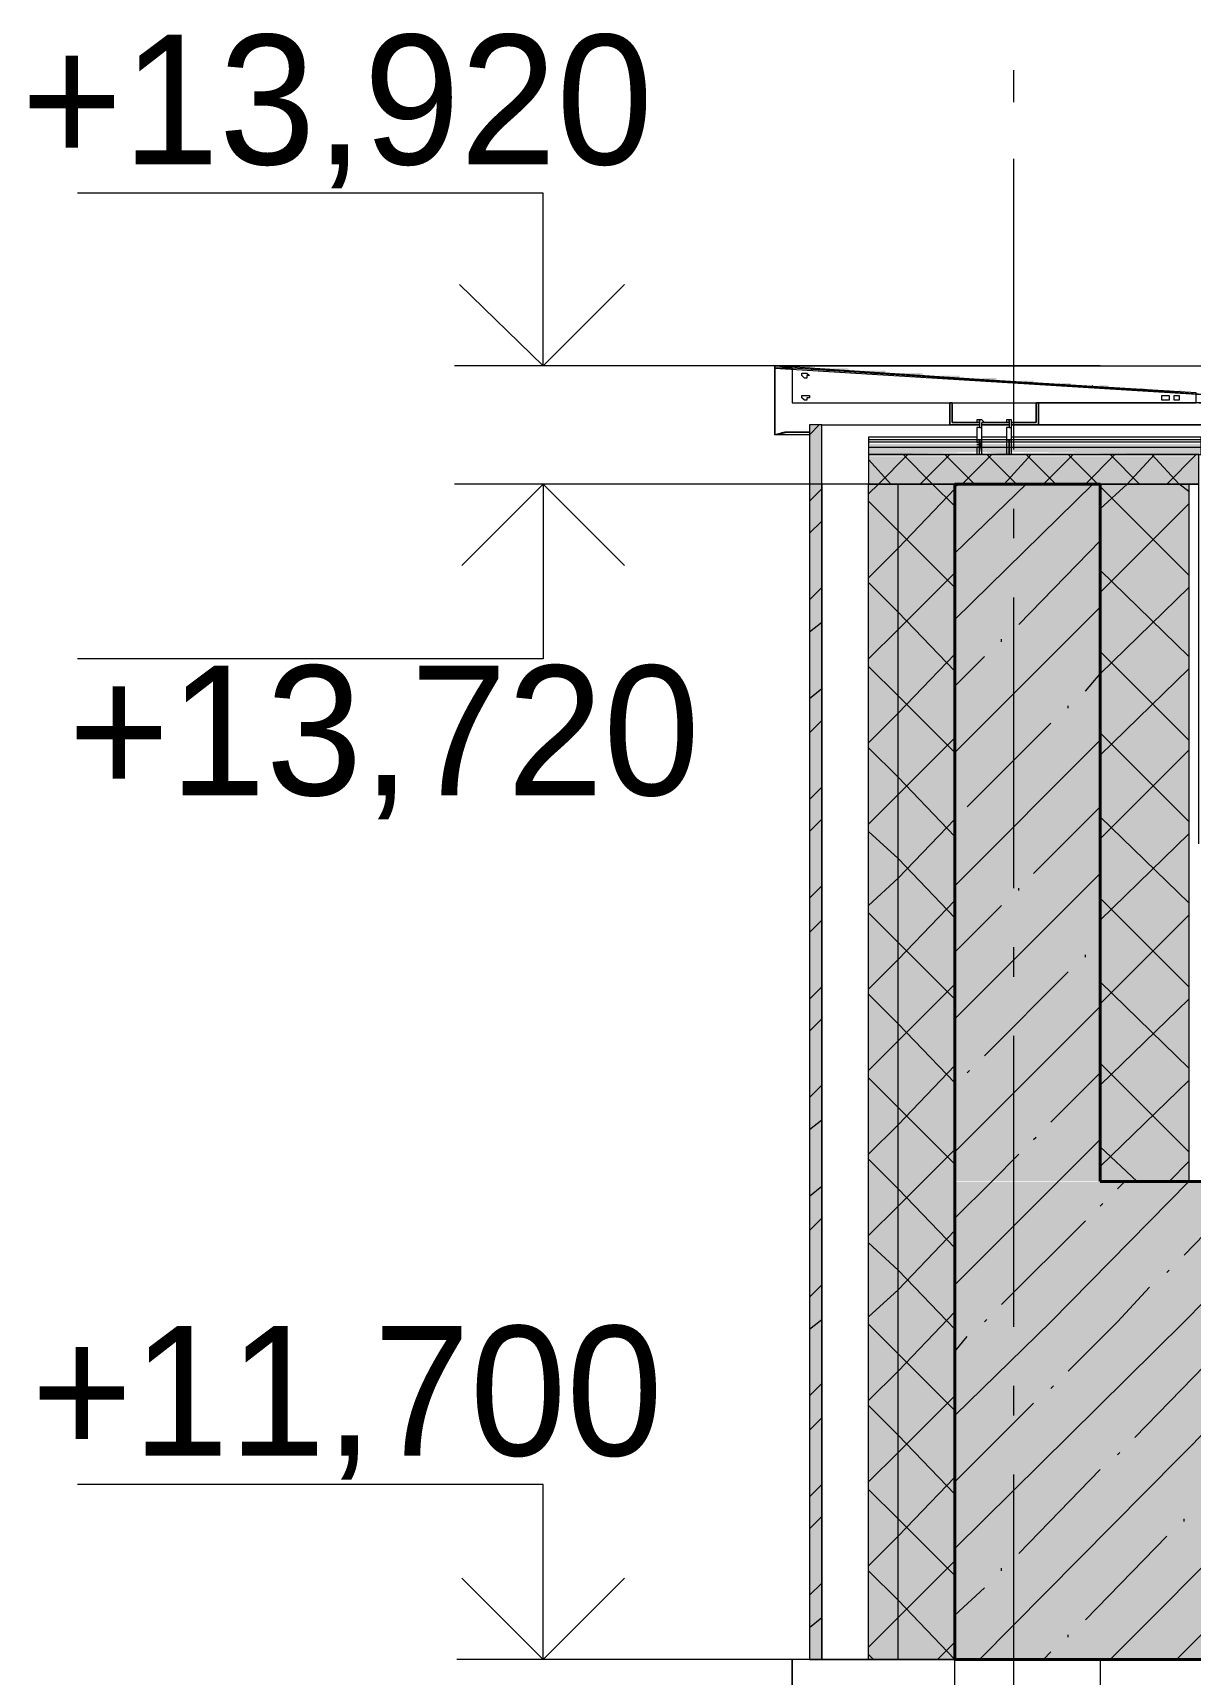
# Model space of a CAD drawing. Header units: millimetres. Extents: x -136833 to 49383, y -8033 to 344618.
# Drawn here: x -105130 to -103142, y 18519 to 21338 of the extents above; entities that cross this region are included whole.
import ezdxf

# ---------------------------------------------------------------- set-up
doc = ezdxf.new("R2010")
doc.units = ezdxf.units.MM
doc.layers.add('PDF _Геометрия', color=7, linetype='Continuous', true_color=0x1d1d1d)
doc.layers.add('PDF _Сплошная заливка', color=7, linetype='Continuous', true_color=0xffffff)
doc.layers.add('PDF _Текст', color=7, linetype='Continuous')

msp = doc.modelspace()

# ---------------------------------------------------------------- hatches: boundary and pattern name
at = {"layer": 'PDF _Сплошная заливка', "transparency": 33554559}
h = msp.add_hatch(color=256, dxfattribs=at)
h.paths.add_polyline_path([(-103715.8328133031, 20757.86457106245), (-103665.0359751719, 20753.63150121818), (-103665.0359751719, 20757.86457106245)])
h.paths.add_polyline_path([(-103368.7210860733, 20736.69922184112), (-103347.555736852, 20732.46615199686), (-103347.555736852, 20736.69922184112)])
h.paths.add_polyline_path([(-103508.4123909341, 20745.16536152965), (-103474.54783218, 20740.93229168538), (-103474.54783218, 20745.16536152965)])
h.paths.add_polyline_path([(-103229.0297812125, 20728.23308215259), (-103220.563641524, 20724.00001230832), (-103220.563641524, 20728.23308215259)])
h.paths.add_polyline_path([(-103643.8706259506, 20753.63150121818), (-103601.539927508, 20749.39843137392), (-103601.539927508, 20753.63150121818)])
h.paths.add_polyline_path([(-103300.991968565, 20732.46615199686), (-103284.059689188, 20728.23308215259), (-103284.059689188, 20732.46615199686)])
h.paths.add_polyline_path([(-103783.5619308114, 20762.09764090672), (-103728.5320228359, 20757.86457106245), (-103728.5320228359, 20762.09764090672)])
h.paths.add_polyline_path([(-103436.4502035816, 20740.93229168538), (-103411.051784516, 20736.69922184112), (-103411.051784516, 20740.93229168538)])
h.paths.add_polyline_path([(-103792.0280704999, 20762.09764090672), (-103792.0280704999, 20766.33071075098), (-103855.5241181639, 20766.33071075098)])
h.paths.add_polyline_path([(-103576.1415084423, 20749.39843137392), (-103538.043879844, 20745.16536152965), (-103538.043879844, 20749.39843137392)])
h.paths.add_polyline_path([(-103157.06759386, 20724.00001230832), (-103161.3006637043, 20724.00001230832), (-103157.06759386, 20719.76694246406)])
h = msp.add_hatch(color=256, dxfattribs=at)
h.paths.add_polyline_path([(-103775.0957911229, 18543.96904251123), (-103775.0957911229, 20663.2928908367), (-103795.5553173277, 20663.2928908367), (-103795.5553173277, 18543.96904251123)])
h.paths.add_polyline_path([(-103775.0957911229, 7444.859910845268), (-103795.5553173277, 7444.859910845268), (-103795.5553173277, 6894.560831090658), (-103775.0957911229, 6894.560831090658)])
h.paths.add_polyline_path([(-103775.0957911229, 11644.06519635733), (-103795.5553173277, 11644.06519635733), (-103795.5553173277, 10145.5584714871), (-103775.0957911229, 10145.5584714871)])
h.paths.add_polyline_path([(-103775.0957911229, 15843.2704818694), (-103795.5553173277, 15843.2704818694), (-103795.5553173277, 14344.76375699916), (-103775.0957911229, 14344.76375699916)])
h = msp.add_hatch(color=256, dxfattribs=at)
h.paths.add_polyline_path([(-103123.2030351059, 20613.9401963574), (-103123.2030351059, 20631.88762355493), (-103692.970847998, 20631.88762355493), (-103692.970847998, 20613.97789893704), (-103504.1793210898, 20618.17326620167), (-103499.9462512456, 20618.17326620167), (-103453.3824829586, 20613.9401963574), (-103453.3824829586, 20618.17326620167), (-103449.1494131144, 20618.17326620167)])
h.paths.add_polyline_path([(299.159400005854, 20613.9401963574), (299.159400005854, 20631.88762355493), (-272.3050289700914, 20631.88762355493), (-272.3050289700914, 20613.9401963574), (53.64134903840022, 20618.17326620167), (57.87441888265312, 20618.17326620167), (104.4381871695805, 20613.9401963574), (104.4381871695805, 20618.17326620167), (108.6712570138625, 20618.17326620167)])
h.paths.add_polyline_path([(-50480.74645181146, 20613.9401963574), (-50480.74645181146, 20631.88762355493), (-51128.40613798419, 20631.88762355493), (-51128.40613798419, 20613.9401963574), (-50819.39203935274, 20618.17326620167), (-50815.15896950848, 20618.17326620167), (-50768.59520122156, 20613.9401963574), (-50768.59520122156, 20618.17326620167), (-50764.36213137727, 20618.17326620167)])
h.paths.add_polyline_path([(-77166.01875006554, 20613.9401963574), (-77166.01875006554, 20631.88762355493), (-77817.91150608254, 20631.88762355493), (-77817.91150608254, 20613.9401963574), (-77530.06275667244, 20618.17326620167), (-77525.82968682818, 20618.17326620167), (-77479.26591854125, 20613.9401963574), (-77479.26591854125, 20618.17326620167), (-77475.03284869698, 20618.17326620167)])
h = msp.add_hatch(color=256, dxfattribs=at)
h.paths.add_polyline_path([(-103127.4361049501, 20563.1433582262), (-103127.4361049501, 20610.7539996725), (-103692.970847998, 20610.7539996725), (-103692.970847998, 20563.1433582262)])
h.paths.add_polyline_path([(299.159400005854, 20563.1433582262), (299.159400005854, 20610.7539996725), (-272.3050289700914, 20610.7539996725), (-272.3050289700914, 20563.1433582262)])
h.paths.add_polyline_path([(-50480.74645181146, 20563.1433582262), (-50480.74645181146, 20610.7539996725), (-51128.40613798419, 20610.7539996725), (-51128.40613798419, 20563.1433582262)])
h.paths.add_polyline_path([(-77166.01875006554, 20563.1433582262), (-77166.01875006554, 20610.7539996725), (-77813.67843623828, 20610.7539996725), (-77813.67843623828, 20563.1433582262)])
h = msp.add_hatch(color=256, dxfattribs=at)
h.paths.add_polyline_path([(-103694.6674640818, 18543.96904251123), (-103643.8706259506, 18543.96904251123), (-103643.8706259506, 20563.1433582262), (-103694.6674640818, 20563.1433582262)])
h.paths.add_polyline_path([(-103643.8706259506, 7444.859910845268), (-103694.6674640818, 7444.859910845268), (-103694.6674640818, 7245.905628164754), (-103643.8706259506, 7245.905628164754)])
h.paths.add_polyline_path([(-103694.6674640818, 10145.5584714871), (-103643.8706259506, 10145.5584714871), (-103643.8706259506, 11644.06519635733), (-103694.6674640818, 11644.06519635733)])
h.paths.add_polyline_path([(-103694.6674640818, 14344.76375699916), (-103643.8706259506, 14344.76375699916), (-103643.8706259506, 15843.2704818694), (-103694.6674640818, 15843.2704818694)])
h = msp.add_hatch(color=256, dxfattribs=at)
h.paths.add_polyline_path([(-103643.8706259506, 18543.96904251123), (-103546.5100195325, 18543.96904251123), (-103546.5100195325, 20563.1433582262), (-103643.8706259506, 20563.1433582262)])
h.paths.add_polyline_path([(-103546.5100195325, 7444.859910845268), (-103643.8706259506, 7444.859910845268), (-103643.8706259506, 7245.905628164754), (-103546.5100195325, 7245.905628164754)])
h.paths.add_polyline_path([(-103643.8706259506, 10145.5584714871), (-103546.5100195325, 10145.5584714871), (-103546.5100195325, 11644.06519635733), (-103643.8706259506, 11644.06519635733)])
h.paths.add_polyline_path([(-103643.8706259506, 14344.76375699916), (-103546.5100195325, 14344.76375699916), (-103546.5100195325, 15843.2704818694), (-103643.8706259506, 15843.2704818694)])
h = msp.add_hatch(color=256, dxfattribs=at)
h.paths.add_polyline_path([(-77398.8375915002, 19123.8996111757), (-77398.8375915002, 19364.21276620235), (-103546.0112988801, 19364.21276620235), (-103546.0112988801, 19123.8996111757)])
h.paths.add_polyline_path([(146.768885612255, 19123.8996111757), (146.768885612255, 19364.21276620235), (-2304.178554217884, 19364.21276620235), (-2304.178554217884, 19123.8996111757)])
h.paths.add_polyline_path([(-4501.14180339202, 19123.8996111757), (-4501.14180339202, 19364.21276620235), (-25450.60446266543, 19364.21276620235), (-25450.60446266543, 19123.8996111757)])
h.paths.add_polyline_path([(-26102.49721868243, 19123.8996111757), (-26102.49721868243, 19364.21276620235), (-26352.24833949412, 19364.21276620235), (-26352.24833949412, 19123.8996111757)])

# ---------------------------------------------------------------- linework, layer by layer
at = {"layer": 'PDF _Геометрия', "color": 7, "lineweight": 9}
for points in [[(-103444.9163432701, 21219.26918408746), (-103444.9163432701, 21274.29909206292)], [(-103444.9163432701, 20622.40633604594), (-103444.9163432701, 21121.90857766934)], [(-103296.7588987208, 20766.33071075098), (-104007.9146325575, 20766.33071075098), (-104253.4326835249, 20766.33071075098), (-104253.4326835249, 21062.64559984962), (-105053.4828840913, 21062.64559984962)], [(-104105.2752389756, 20766.33071075098), (-104405.8231979185, 20766.33071075098)], [(-82829.86620169372, 20715.53387261979), (-103093.571546196, 20715.53387261979), (-103059.7069874419, 20660.50396464433), (-103093.571546196, 20715.53387261979), (-103825.8926292541, 20762.09764090672), (-103855.5241181639, 20766.33071075098), (-82829.86620169372, 20766.33071075098)], [(-103796.2611403442, 20647.80475511153), (-103855.5241181639, 20647.80475511153), (-103855.5241181639, 20766.33071075098)], [(-103825.8926292541, 20762.09764090672), (-103855.5241181639, 20762.09764090672), (-103855.5241181639, 20647.80475511153)], [(-103775.0957911229, 20664.73703448859), (-103504.1793210898, 20664.73703448859), (-103554.976159221, 20664.73703448859), (-103554.976159221, 20702.83466308699)], [(-103550.7430893767, 20702.83466308699), (-103550.7430893767, 20668.97010433286)], [(-103127.4361049501, 20702.83466308699), (-103085.1054065075, 20702.83466308699), (-103402.5856448274, 20702.83466308699), (-103402.5856448274, 20664.73703448859), (-103080.8723366632, 20664.73703448859), (-103449.1494131144, 20664.73703448859), (-103402.5856448274, 20664.73703448859)], [(-103406.8187146717, 20668.97010433286), (-103449.1494131144, 20668.97010433286), (-103406.8187146717, 20668.97010433286), (-103406.8187146717, 20702.83466308699)], [(-103508.4123909341, 20643.57168526726), (-103694.6674640818, 20643.57168526726), (-103694.6674640818, 20639.338615423), (-103694.6674640818, 20635.10554557873), (-103694.6674640818, 20613.9401963574), (-103123.2030351059, 20613.9401963574), (-103123.2030351059, 20635.10554557873), (-103123.2030351059, 20639.338615423), (-103123.2030351059, 20643.57168526726), (-103449.1494131144, 20643.57168526726)], [(-103504.1793210898, 20660.50396464433), (-103499.9462512456, 20660.50396464433)], [(-103457.6155528029, 20643.57168526726), (-103499.9462512456, 20643.57168526726)], [(-103453.3824829586, 20660.50396464433), (-103449.1494131144, 20660.50396464433)], [(-103123.2030351059, 20639.338615423), (-103694.6674640818, 20639.338615423)], [(-103123.2030351059, 20635.10554557873), (-103694.6674640818, 20635.10554557873)], [(-103508.4123909341, 20639.338615423), (-103499.9462512456, 20639.338615423)], [(-103504.1793210898, 20613.9401963574), (-103504.1793210898, 20639.338615423), (-103499.9462512456, 20613.9401963574)], [(-103504.1793210898, 20613.9401963574), (-103504.1793210898, 20613.9401963574)], [(-103499.9462512456, 20613.9401963574), (-103499.9462512456, 20613.9401963574)], [(-103457.6155528029, 20639.338615423), (-103449.1494131144, 20639.338615423)], [(-103449.1494131144, 20613.9401963574), (-103453.3824829586, 20613.9401963574), (-103453.3824829586, 20639.338615423), (-103453.3824829586, 20613.9401963574)], [(-103377.1872257618, 20563.1433582262), (-103453.3824829586, 20563.1433582262), (-104253.4326835249, 20563.1433582262), (-104253.4326835249, 20262.59539928331), (-105053.4828840913, 20262.59539928331)], [(-104105.2752389756, 20563.1433582262), (-104405.8231979185, 20563.1433582262)], [(-103694.6674640818, 18543.96904251123), (-103694.6674640818, 20563.1433582262)], [(-103643.8706259506, 18543.96904251123), (-103643.8706259506, 20563.1433582262)], [(-103127.4361049501, 19945.11516096334), (-103127.4361049501, 20563.1433582262), (-103131.6691747944, 20563.1433582262), (-103135.9022446387, 20563.1433582262), (-103144.3683843272, 20563.1433582262), (-103296.7588987208, 20563.1433582262), (-103296.7588987208, 19365.18459229888), (-103144.3683843272, 19365.18459229888), (-103135.9022446387, 19365.18459229888), (-77805.21229654975, 19365.18459229888)], [(-103144.3683843272, 20563.1433582262), (-103144.3683843272, 19365.18459229888)], [(-103444.9163432701, 20470.01582165235), (-103444.9163432701, 20520.81265978354)], [(-103444.9163432701, 19868.91990376655), (-103444.9163432701, 20368.42214538996)], [(-103444.9163432701, 19716.52938937296), (-103444.9163432701, 19767.32622750416)], [(-103444.9163432701, 19115.43347148717), (-103444.9163432701, 19614.93571311058)], [(-103444.9163432701, 18963.04295709358), (-103444.9163432701, 19013.83979522478)], [(-103144.3683843272, 18543.96904251123), (-103267.1274098109, 18543.96904251123), (-104253.4326835249, 18543.96904251123), (-104253.4326835249, 18844.51700145413), (-105053.4828840913, 18844.51700145413)], [(-103444.9163432701, 18361.94703920779), (-103444.9163432701, 18861.4492808312)], [(-104101.0421691314, 18543.96904251123), (-104401.5901280743, 18543.96904251123)], [(-103546.5100195325, 18543.96904251123), (-103296.7588987208, 18543.96904251123), (-103296.7588987208, 15843.2704818694), (-103546.5100195325, 15843.2704818694), (-103825.8926292541, 15843.2704818694), (-103825.8926292541, 15851.73662155793)], [(-103825.8926292541, 15855.9696914022), (-103825.8926292541, 15919.46573906619), (-103825.8926292541, 17193.61976219032), (-103825.8926292541, 18467.77378531444), (-103825.8926292541, 18543.96904251123)]]:
    msp.add_lwpolyline(points, dxfattribs=at)
at = {"layer": 'PDF _Геометрия', "color": 7, "lineweight": 18}
for points in [[(-104113.7413786642, 20906.02201561176), (-104253.4326835249, 20766.33071075098), (-104397.35705823, 20906.02201561176)], [(-104393.1239883857, 20423.45205336542), (-104253.4326835249, 20563.1433582262), (-104113.7413786642, 20423.45205336542)], [(-104113.7413786642, 18683.66034737201), (-104253.4326835249, 18543.96904251123), (-104393.1239883857, 18683.66034737201)]]:
    msp.add_lwpolyline(points, dxfattribs=at)
at = {"layer": 'PDF _Геометрия', "color": 7, "lineweight": 20}
for points in [[(-103072.4061969747, 20652.0378249558), (-103059.7069874419, 20660.50396464433), (-103093.571546196, 20715.53387261979), (-103855.5241181639, 20766.33071075098), (-103855.5241181639, 20647.80475511153), (-103834.3587689426, 20652.0378249558), (-103838.5918387868, 20652.0378249558), (-103855.5241181639, 20647.80475511153), (-103855.5241181639, 20762.09764090672), (-103093.571546196, 20715.53387261979), (-103059.7069874419, 20660.50396464433), (-103072.4061969747, 20656.27089480007), (-103080.8723366632, 20668.97010433286)], [(-103825.8926292541, 18543.96904251123), (-103825.8926292541, 18493.17220438003), (-103546.5100195325, 18493.17220438003), (-103546.5100195325, 18543.96904251123)]]:
    msp.add_lwpolyline(points, close=True, dxfattribs=at)
at = {"layer": 'PDF _Геометрия', "lineweight": 9}
for points in [[(-103855.5241181639, 20753.63150121818), (-103855.5241181639, 20753.63150121818)], [(-103842.8249086311, 20762.09764090672), (-103842.8249086311, 20762.09764090672)], [(-103817.4264895655, 20762.09764090672), (-103817.4264895655, 20762.09764090672)], [(-103792.0280704999, 20757.86457106245), (-103792.0280704999, 20762.09764090672)], [(-103766.6296514343, 20757.86457106245), (-103762.3965815901, 20757.86457106245)], [(-103736.9981625245, 20757.86457106245), (-103736.9981625245, 20757.86457106245)], [(-103711.5997434589, 20753.63150121818), (-103711.5997434589, 20753.63150121818)], [(-103686.2013243933, 20753.63150121818), (-103681.968254549, 20753.63150121818)], [(-103656.5698354834, 20749.39843137392), (-103656.5698354834, 20753.63150121818)], [(-103631.1714164178, 20749.39843137392), (-103631.1714164178, 20749.39843137392)], [(-103605.7729973522, 20749.39843137392), (-103605.7729973522, 20749.39843137392)], [(-103576.1415084423, 20745.16536152965), (-103576.1415084423, 20745.16536152965)], [(-103550.7430893767, 20745.16536152965), (-103550.7430893767, 20745.16536152965)], [(-103525.3446703112, 20740.93229168538), (-103525.3446703112, 20745.16536152965)], [(-103499.9462512456, 20740.93229168538), (-103495.7131814013, 20740.93229168538)], [(-103470.3147623357, 20740.93229168538), (-103470.3147623357, 20740.93229168538)], [(-103444.9163432701, 20736.69922184112), (-103444.9163432701, 20740.93229168538)], [(-103419.5179242045, 20736.69922184112), (-103419.5179242045, 20736.69922184112)], [(-103389.8864352946, 20736.69922184112), (-103389.8864352946, 20736.69922184112)], [(-103364.488016229, 20732.46615199686), (-103364.488016229, 20732.46615199686)], [(-103339.0895971634, 20732.46615199686), (-103339.0895971634, 20732.46615199686)], [(-103313.6911780978, 20728.23308215259), (-103309.4581082536, 20732.46615199686)], [(-103284.059689188, 20728.23308215259), (-103284.059689188, 20728.23308215259)], [(-103258.6612701224, 20728.23308215259), (-103258.6612701224, 20728.23308215259)], [(-103855.5241181639, 20724.00001230832), (-103855.5241181639, 20724.00001230832)], [(-103855.5241181639, 20694.36852339846), (-103855.5241181639, 20698.60159324273)], [(-103233.2628510568, 20724.00001230832), (-103229.0297812125, 20724.00001230832)], [(-103203.6313621469, 20724.00001230832), (-103203.6313621469, 20724.00001230832)], [(-103178.2329430813, 20719.76694246406), (-103178.2329430813, 20724.00001230832)], [(-103152.8345240157, 20719.76694246406), (-103152.8345240157, 20719.76694246406)], [(-103855.5241181639, 20668.97010433286), (-103855.5241181639, 20668.97010433286)], [(-103842.8249086311, 20647.80475511153), (-103842.8249086311, 20652.0378249558)], [(-103796.2611403442, 20647.80475511153), (-103779.3288609671, 20664.73703448859)], [(-103694.6674640818, 20546.21107884914), (-103677.7351847047, 20563.1433582262), (-103626.9383465735, 20613.9401963574)], [(-103546.5100195325, 20525.04572962781), (-103584.6076481309, 20563.1433582262), (-103635.4044862621, 20613.9401963574)], [(-103605.7729973522, 20563.1433582262), (-103554.976159221, 20613.9401963574)], [(-103512.6454607784, 20563.1433582262), (-103563.4422989095, 20613.9401963574)], [(-103533.8108099997, 20563.1433582262), (-103483.0139718685, 20613.9401963574)], [(-103440.6832734258, 20563.1433582262), (-103491.480111557, 20613.9401963574)], [(-103461.8486226472, 20563.1433582262), (-103415.2848543602, 20613.9401963574)], [(-103372.9541559176, 20563.1433582262), (-103423.7509940488, 20613.9401963574)], [(-103394.1195051389, 20563.1433582262), (-103343.3226670077, 20613.9401963574)], [(-103300.991968565, 20563.1433582262), (-103351.7888066962, 20613.9401963574)], [(-103322.1573177864, 20563.1433582262), (-103271.3604796552, 20613.9401963574)], [(-103296.7588987208, 20520.81265978354), (-103250.1951304339, 20563.1433582262), (-103203.6313621469, 20613.9401963574)], [(-103229.0297812125, 20563.1433582262), (-103279.8266193437, 20613.9401963574)], [(-103144.3683843272, 20550.4441486934), (-103161.3006637043, 20563.1433582262), (-103207.8644319912, 20613.9401963574)], [(-103182.4660129256, 20563.1433582262), (-103131.6691747944, 20613.9401963574)], [(-103656.5698354834, 20563.1433582262), (-103694.6674640818, 20605.47405666887)], [(-103546.5100195325, 20558.91028838194), (-103538.043879844, 20563.1433582262)], [(-103546.5100195325, 20330.32451679156), (-103309.4581082536, 20563.1433582262)], [(-103546.5100195325, 20444.61740258675), (-103423.7509940488, 20563.1433582262)], [(-103144.3683843272, 20406.51977398836), (-103296.7588987208, 20558.91028838194)], [(-103796.2611403442, 20533.51186931634), (-103775.0957911229, 20554.67721853767)], [(-103694.6674640818, 20402.28670414409), (-103643.8706259506, 20453.08354227528), (-103546.5100195325, 20554.67721853767)], [(-103546.5100195325, 20385.35442476703), (-103643.8706259506, 20482.71503118514), (-103694.6674640818, 20533.51186931634)], [(-103296.7588987208, 20376.88828507849), (-103144.3683843272, 20529.27879947207)], [(-103796.2611403442, 20478.48196134088), (-103775.0957911229, 20499.64731056221)], [(-103436.4502035816, 20321.85837710303), (-103296.7588987208, 20465.78275180808)], [(-103144.3683843272, 20266.82846912757), (-103296.7588987208, 20414.98591367689)], [(-103694.6674640818, 20262.59539928331), (-103643.8706259506, 20313.3922374145), (-103546.5100195325, 20410.75284383262)], [(-103546.5100195325, 20241.43005006198), (-103643.8706259506, 20343.02372632437), (-103694.6674640818, 20393.82056445556)], [(-103796.2611403442, 20364.18907554569), (-103775.0957911229, 20385.35442476703)], [(-103322.1573177864, 20207.56549130784), (-103296.7588987208, 20237.19698021771), (-103144.3683843272, 20385.35442476703)], [(-103694.6674640818, 20249.8961897505), (-103643.8706259506, 20199.09935161932), (-103546.5100195325, 20101.73874520119), (-103296.7588987208, 20351.4898660129)], [(-103796.2611403442, 20309.15916757024), (-103775.0957911229, 20326.0914469473)], [(-103466.0816924914, 20292.22688819317), (-103466.0816924914, 20296.45995803743)], [(-103144.3683843272, 20122.90409442252), (-103296.7588987208, 20275.29460881611)], [(-103694.6674640818, 20118.67102457826), (-103643.8706259506, 20169.46786270944), (-103546.5100195325, 20271.06153897184)], [(-103546.5100195325, 20216.03163099637), (-103495.7131814013, 20266.82846912757)], [(-103296.7588987208, 20097.50567535692), (-103144.3683843272, 20245.66311990624)], [(-103796.2611403442, 20194.86628177505), (-103775.0957911229, 20211.79856115211)], [(-103351.7888066962, 20177.93400239798), (-103351.7888066962, 20182.16707224225)], [(-103796.2611403442, 20135.60330395531), (-103775.0957911229, 20156.76865317665)], [(-103525.3446703112, 20008.61120862734), (-103381.4202956061, 20152.53558333238)], [(-103144.3683843272, 19983.21278956173), (-103296.7588987208, 20135.60330395531)], [(-103694.6674640818, 19978.97971971747), (-103643.8706259506, 20029.77655784867), (-103546.5100195325, 20127.13716426679)], [(-103546.5100195325, 19957.81437049614), (-103643.8706259506, 20059.40804675853), (-103694.6674640818, 20110.20488488972)], [(-103546.5100195325, 19873.15297361081), (-103296.7588987208, 20122.90409442252)], [(-103296.7588987208, 19953.58130065187), (-103144.3683843272, 20105.97181504545)], [(-103796.2611403442, 20021.31041816013), (-103775.0957911229, 20042.47576738146)], [(-103411.051784516, 19894.31832283215), (-103296.7588987208, 20008.61120862734)], [(-103796.2611403442, 19966.28051018467), (-103775.0957911229, 19987.445859406)], [(-103694.6674640818, 19839.28841485668), (-103643.8706259506, 19885.85218314362), (-103546.5100195325, 19987.445859406)], [(-103546.5100195325, 19818.12306563536), (-103643.8706259506, 19919.71674189774), (-103694.6674640818, 19966.28051018467)], [(-103144.3683843272, 19843.52148470095), (-103296.7588987208, 19991.67892925027)], [(-103296.7588987208, 19813.88999579109), (-103144.3683843272, 19962.04744034041)], [(-103546.5100195325, 19644.56720202044), (-103296.7588987208, 19894.31832283215)], [(-103796.2611403442, 19851.98762438949), (-103775.0957911229, 19873.15297361081)], [(-103436.4502035816, 19864.68683392228), (-103436.4502035816, 19868.91990376655)], [(-103144.3683843272, 19699.5971099959), (-103296.7588987208, 19851.98762438949)], [(-103694.6674640818, 19695.36404015163), (-103643.8706259506, 19746.16087828283), (-103546.5100195325, 19847.75455454522)], [(-103546.5100195325, 19678.43176077457), (-103643.8706259506, 19775.79236719269), (-103694.6674640818, 19826.58920532388)], [(-103546.5100195325, 19758.86008781562), (-103466.0816924914, 19839.28841485668)], [(-103796.2611403442, 19792.72464656975), (-103775.0957911229, 19813.88999579109)], [(-103296.7588987208, 19669.96562108604), (-103144.3683843272, 19822.35613547963)], [(-103296.7588987208, 19780.02543703696), (-103296.7588987208, 19780.02543703696)], [(-103322.1573177864, 19750.39394812709), (-103322.1573177864, 19754.62701797136)], [(-103495.7131814013, 19581.07115435645), (-103351.7888066962, 19724.9955290615)], [(-103796.2611403442, 19678.43176077457), (-103775.0957911229, 19699.5971099959)], [(-103694.6674640818, 19555.67273529085), (-103643.8706259506, 19606.46957342204), (-103546.5100195325, 19703.83017984017)], [(-103546.5100195325, 19534.50738606952), (-103643.8706259506, 19636.10106233191), (-103694.6674640818, 19686.8979004631)], [(-103144.3683843272, 19559.90580513511), (-103296.7588987208, 19708.06324968444)], [(-103546.5100195325, 19415.98143043006), (-103296.7588987208, 19665.73255124177)], [(-103296.7588987208, 19530.27431622525), (-103144.3683843272, 19678.43176077457)], [(-103796.2611403442, 19623.40185279911), (-103775.0957911229, 19644.56720202044)], [(-103694.6674640818, 19411.7483605858), (-103643.8706259506, 19462.54519871699), (-103546.5100195325, 19564.13887497938)], [(-103546.5100195325, 19394.81608120874), (-103643.8706259506, 19492.17668762686), (-103694.6674640818, 19542.97352575805)], [(-103525.3446703112, 19551.43966544659), (-103521.1116004669, 19555.67273529085)], [(-103381.4202956061, 19466.77826856126), (-103296.7588987208, 19551.43966544659)], [(-103144.3683843272, 19415.98143043006), (-103296.7588987208, 19568.37194482365)], [(-103796.2611403442, 19509.10896700393), (-103775.0957911229, 19530.27431622525)], [(-103296.7588987208, 19390.58301136447), (-103144.3683843272, 19538.74045591379)], [(-103796.2611403442, 19454.07905902846), (-103775.0957911229, 19471.01133840553)], [(-103546.5100195325, 19187.39565883969), (-103368.7210860733, 19365.18459229888), (-103296.7588987208, 19437.1467796514)], [(-103411.051784516, 19437.1467796514), (-103406.8187146717, 19441.37984949567)], [(-103694.6674640818, 19272.05705572501), (-103643.8706259506, 19322.85389385621), (-103546.5100195325, 19420.21450027433)], [(-103546.5100195325, 19250.89170650369), (-103643.8706259506, 19352.48538276607), (-103694.6674640818, 19403.28222089727)], [(-103546.5100195325, 19301.68854463488), (-103483.0139718685, 19365.18459229888), (-103436.4502035816, 19411.7483605858)], [(-103233.2628510568, 19365.18459229888), (-103296.7588987208, 19424.4475701186)], [(-103178.2329430813, 19365.18459229888), (-103144.3683843272, 19399.049151053)], [(-103796.2611403442, 19339.78617323327), (-103775.0957911229, 19356.71845261034)], [(-103546.5100195325, 18963.04295709358), (-103381.4202956061, 19123.8996111757), (-103144.3683843272, 19365.18459229888)], [(-103546.5100195325, 18734.45718550321), (-103152.8345240157, 19123.8996111757), (-102915.7826127368, 19365.18459229888)], [(-103267.1274098109, 19352.48538276607), (-103254.4282002781, 19365.18459229888)], [(-103152.8345240157, 19238.19249697089), (-103030.075498532, 19365.18459229888)], [(-103296.7588987208, 19322.85389385621), (-103292.5258288765, 19327.08696370048)], [(-103796.2611403442, 19280.52319541355), (-103775.0957911229, 19301.68854463488)], [(-103466.0816924914, 19153.53110008556), (-103322.1573177864, 19297.45547479061)], [(-103694.6674640818, 19132.36575086424), (-103643.8706259506, 19178.92951915116), (-103546.5100195325, 19280.52319541355)], [(-103546.5100195325, 19111.2004016429), (-103643.8706259506, 19212.79407790529), (-103694.6674640818, 19259.35784619222)], [(-103182.4660129256, 19208.56100806102), (-103178.2329430813, 19212.79407790529)], [(-103796.2611403442, 19166.23030961836), (-103775.0957911229, 19187.39565883969)], [(-103351.7888066962, 19039.23821429037), (-103267.1274098109, 19123.8996111757), (-103212.0975018355, 19183.16258899542)], [(-103796.2611403442, 19111.2004016429), (-103775.0957911229, 19128.13268101997)], [(-103694.6674640818, 18988.44137615917), (-103643.8706259506, 19039.23821429037), (-103546.5100195325, 19140.83189055276)], [(-103546.5100195325, 18971.50909678212), (-103643.8706259506, 19068.86970320023), (-103694.6674640818, 19119.66654133143)], [(-103495.7131814013, 19123.8996111757), (-103491.480111557, 19128.13268101997)], [(-103546.5100195325, 19073.1027730445), (-103525.3446703112, 19098.50119211011)], [(-103237.4959209011, 18924.94532849519), (-103097.8046160403, 19068.86970320023)], [(-103796.2611403442, 18996.90751584771), (-103775.0957911229, 19018.07286506905)], [(-103504.1793210898, 18543.96904251123), (-103047.0077779091, 19005.37365553624)], [(-103381.4202956061, 19009.60672538051), (-103377.1872257618, 19013.83979522478)], [(-103694.6674640818, 18848.75007129839), (-103643.8706259506, 18899.54690942959), (-103546.5100195325, 18996.90751584771)], [(-103546.5100195325, 18827.58472207707), (-103643.8706259506, 18929.17839833945), (-103694.6674640818, 18979.97523647065)], [(-103546.5100195325, 18848.75007129839), (-103411.051784516, 18984.20830631492)], [(-103796.2611403442, 18937.64453802799), (-103775.0957911229, 18958.80988724931)], [(-103267.1274098109, 18895.31383958532), (-103262.8943399666, 18899.54690942959)], [(-103436.4502035816, 18725.99104581467), (-103296.7588987208, 18869.91542051973)], [(-103796.2611403442, 18823.3516522328), (-103775.0957911229, 18844.51700145413)], [(-103694.6674640818, 18704.82569659335), (-103643.8706259506, 18755.62253472454), (-103546.5100195325, 18857.21621098693)], [(-103546.5100195325, 18687.89341721628), (-103643.8706259506, 18785.2540236344), (-103694.6674640818, 18836.05086176559)], [(-103796.2611403442, 18768.32174425734), (-103775.0957911229, 18789.48709347867)], [(-103152.8345240157, 18781.02095379014), (-103152.8345240157, 18785.2540236344)], [(-103322.1573177864, 18611.69816001948), (-103182.4660129256, 18755.62253472454)], [(-103279.8266193437, 18543.96904251123), (-103047.0077779091, 18776.78788394587)], [(-103694.6674640818, 18565.13439173256), (-103643.8706259506, 18615.93122986375), (-103546.5100195325, 18713.29183628188)], [(-103546.5100195325, 18543.96904251123), (-103643.8706259506, 18645.56271877361), (-103694.6674640818, 18696.35955690481)], [(-103466.0816924914, 18696.35955690481), (-103466.0816924914, 18700.59262674908)], [(-103796.2611403442, 18654.02885846215), (-103775.0957911229, 18675.19420768349)], [(-103546.5100195325, 18620.16429970802), (-103495.7131814013, 18666.72806799495)], [(-103165.5337335485, 18543.96904251123), (-103068.1731271304, 18641.32964892936)], [(-103796.2611403442, 18598.99895048669), (-103775.0957911229, 18615.93122986375)], [(-103351.7888066962, 18582.06667110962), (-103351.7888066962, 18586.29974095389)], [(-103576.1415084423, 18543.96904251123), (-103546.5100195325, 18573.60053142109)], [(-103394.1195051389, 18543.96904251123), (-103381.4202956061, 18556.66825204403)], [(-103686.2013243933, 18543.96904251123), (-103694.6674640818, 18552.43518219976)]]:
    msp.add_lwpolyline(points, dxfattribs=at)
at = {"layer": 'PDF _Геометрия', "color": 7, "lineweight": 9}
for points in [[(-103131.6691747944, 20719.76694246406), (-103825.8926292541, 20762.09764090672), (-103825.8926292541, 20702.83466308699), (-103131.6691747944, 20702.83466308699)], [(-103796.2611403442, 20749.39843137392), (-103800.4942101885, 20749.39843137392), (-103800.4942101885, 20745.16536152965), (-103804.7272800327, 20745.16536152965), (-103808.960349877, 20749.39843137392), (-103808.960349877, 20753.63150121818), (-103804.7272800327, 20753.63150121818), (-103800.4942101885, 20753.63150121818)], [(-103796.2611403442, 20711.30080277552), (-103800.4942101885, 20711.30080277552), (-103800.4942101885, 20707.06773293125), (-103804.7272800327, 20707.06773293125), (-103808.960349877, 20711.30080277552), (-103808.960349877, 20715.53387261979), (-103804.7272800327, 20715.53387261979), (-103800.4942101885, 20715.53387261979), (-103796.2611403442, 20715.53387261979)], [(-103178.2329430813, 20711.30080277552), (-103178.2329430813, 20707.06773293125), (-103182.4660129256, 20707.06773293125), (-103186.6990827699, 20707.06773293125), (-103190.9321526141, 20707.06773293125), (-103190.9321526141, 20711.30080277552), (-103190.9321526141, 20715.53387261979), (-103186.6990827699, 20715.53387261979), (-103182.4660129256, 20715.53387261979), (-103178.2329430813, 20715.53387261979)], [(-103161.3006637043, 20711.30080277552), (-103161.3006637043, 20707.06773293125), (-103165.5337335485, 20707.06773293125), (-103169.7668033928, 20707.06773293125), (-103169.7668033928, 20711.30080277552), (-103169.7668033928, 20715.53387261979), (-103165.5337335485, 20715.53387261979), (-103161.3006637043, 20715.53387261979)], [(-103550.7430893767, 20668.97010433286), (-103504.1793210898, 20668.97010433286)], [(-103504.1793210898, 20673.20317417712), (-103508.4123909341, 20673.20317417712), (-103508.4123909341, 20668.97010433286), (-103504.1793210898, 20668.97010433286), (-103504.1793210898, 20660.50396464433), (-103508.4123909341, 20660.50396464433), (-103508.4123909341, 20639.338615423), (-103504.1793210898, 20639.338615423), (-103508.4123909341, 20639.338615423), (-103508.4123909341, 20635.10554557873), (-103504.1793210898, 20635.10554557873), (-103504.1793210898, 20630.87247573446), (-103508.4123909341, 20630.87247573446), (-103504.1793210898, 20630.87247573446), (-103504.1793210898, 20626.63940589019), (-103508.4123909341, 20626.63940589019), (-103508.4123909341, 20622.40633604594), (-103508.4123909341, 20618.17326620167), (-103508.4123909341, 20613.9401963574), (-103504.1793210898, 20613.9401963574), (-103499.9462512456, 20613.9401963574), (-103499.9462512456, 20618.17326620167), (-103499.9462512456, 20622.40633604594), (-103499.9462512456, 20626.63940589019), (-103499.9462512456, 20630.87247573446), (-103499.9462512456, 20635.10554557873), (-103499.9462512456, 20639.338615423), (-103499.9462512456, 20660.50396464433), (-103499.9462512456, 20668.97010433286), (-103495.7131814013, 20668.97010433286), (-103499.9462512456, 20673.20317417712), (-103504.1793210898, 20673.20317417712), (-103504.1793210898, 20668.97010433286)], [(-103499.9462512456, 20668.97010433286), (-103453.3824829586, 20668.97010433286)], [(-103453.3824829586, 20673.20317417712), (-103457.6155528029, 20673.20317417712), (-103457.6155528029, 20668.97010433286), (-103461.8486226472, 20668.97010433286), (-103453.3824829586, 20668.97010433286), (-103453.3824829586, 20660.50396464433), (-103457.6155528029, 20660.50396464433), (-103457.6155528029, 20639.338615423), (-103457.6155528029, 20635.10554557873), (-103457.6155528029, 20630.87247573446), (-103457.6155528029, 20626.63940589019), (-103457.6155528029, 20622.40633604594), (-103457.6155528029, 20618.17326620167), (-103457.6155528029, 20613.9401963574), (-103453.3824829586, 20613.9401963574), (-103449.1494131144, 20613.9401963574), (-103449.1494131144, 20618.17326620167), (-103449.1494131144, 20622.40633604594), (-103449.1494131144, 20626.63940589019), (-103449.1494131144, 20630.87247573446), (-103449.1494131144, 20635.10554557873), (-103449.1494131144, 20639.338615423), (-103449.1494131144, 20660.50396464433), (-103449.1494131144, 20668.97010433286), (-103444.9163432701, 20668.97010433286), (-103449.1494131144, 20668.97010433286), (-103449.1494131144, 20673.20317417712), (-103453.3824829586, 20673.20317417712), (-103453.3824829586, 20668.97010433286)], [(-103838.5918387868, 20652.0378249558), (-103796.2611403442, 20652.0378249558), (-103834.3587689426, 20652.0378249558), (-103855.5241181639, 20647.80475511153)], [(-103775.0957911229, 20563.1433582262), (-103775.0957911229, 20664.73703448859), (-103796.2611403442, 20664.73703448859), (-103796.2611403442, 18543.96904251123), (-103775.0957911229, 18543.96904251123)], [(-103499.9462512456, 20664.73703448859), (-103453.3824829586, 20664.73703448859)], [(-103694.6674640818, 20563.1433582262), (-103127.4361049501, 20563.1433582262), (-103127.4361049501, 20613.9401963574), (-103694.6674640818, 20613.9401963574)], [(-103775.0957911229, 18543.96904251123), (-103694.6674640818, 18543.96904251123), (-103643.8706259506, 18543.96904251123), (-103546.5100195325, 18543.96904251123), (-103546.5100195325, 20563.1433582262), (-103643.8706259506, 20563.1433582262), (-103694.6674640818, 20563.1433582262), (-103775.0957911229, 20563.1433582262)]]:
    msp.add_lwpolyline(points, close=True, dxfattribs=at)
at = {"layer": 'PDF _Геометрия', "color": 7, "lineweight": 20}
for points in [[(-103504.1793210898, 20668.97010433286), (-103550.7430893767, 20668.97010433286), (-103550.7430893767, 20702.83466308699), (-103554.976159221, 20702.83466308699), (-103554.976159221, 20664.73703448859), (-103504.1793210898, 20664.73703448859)], [(-103449.1494131144, 20664.73703448859), (-103402.5856448274, 20664.73703448859), (-103402.5856448274, 20702.83466308699), (-103406.8187146717, 20702.83466308699), (-103406.8187146717, 20668.97010433286), (-103449.1494131144, 20668.97010433286)], [(-103453.3824829586, 20668.97010433286), (-103499.9462512456, 20668.97010433286)], [(-103499.9462512456, 20664.73703448859), (-103453.3824829586, 20664.73703448859)]]:
    msp.add_lwpolyline(points, dxfattribs=at)
at = {"layer": 'PDF _Геометрия', "color": 250, "lineweight": 9, "true_color": 0x191919}
msp.add_lwpolyline([(-103694.6674640818, 20626.63940589019), (-103123.2030351059, 20626.63940589019)], dxfattribs=at)
at = {"layer": 'PDF _Геометрия', "color": 7, "lineweight": 40}
msp.add_lwpolyline([(-77648.5887123119, 19365.18459229888), (-103296.7588987208, 19365.18459229888), (-103296.7588987208, 20563.1433582262), (-103546.5100195325, 20563.1433582262), (-103546.5100195325, 19365.18459229888), (-103546.5100195325, 19123.8996111757), (-103546.5100195325, 18543.96904251123), (-103047.0077779091, 18543.96904251123), (-103047.0077779091, 19123.8996111757), (-96045.51025549279, 19123.8996111757), (-96045.51025549279, 18713.29183628188), (-95546.00801386937, 18713.29183628188), (-95546.00801386937, 19123.8996111757), (-91693.91445558713, 19123.8996111757)], dxfattribs=at)
at = {"layer": 'PDF _Сплошная заливка', "lineweight": 5, "transparency": 33554559}
for points in [[(-103546.5100195325, 20563.1433582262), (-103546.5100195325, 19365.18459229888), (-103296.7588987208, 20563.1433582262), (-103296.7588987208, 19365.18459229888)], [(-103296.7588987208, 20563.1433582262), (-103296.7588987208, 19365.18459229888), (-103144.3683843272, 20563.1433582262), (-103144.3683843272, 19365.18459229888)], [(-103546.5100195325, 19123.8996111757), (-103546.5100195325, 18543.96904251123), (-103047.0077779091, 19123.8996111757), (-103047.0077779091, 18543.96904251123)]]:
    msp.add_solid(points, dxfattribs=at)

# ---------------------------------------------------------------- texts
at = {"layer": 'PDF _Текст', "char_height": 222.6982147375235, "attachment_point": 4, "style": ''}
for s, insert in [('+13,920', (-105149.7130929162, 21202.93978342677)), ('+13,720', (-105069.2804595986, 20119.22653425263)), ('+11,700', (-105132.7786604008, 18984.72505950038))]:
    msp.add_mtext(s, dxfattribs=dict(at, insert=insert))

doc.saveas('drawing.dxf')
